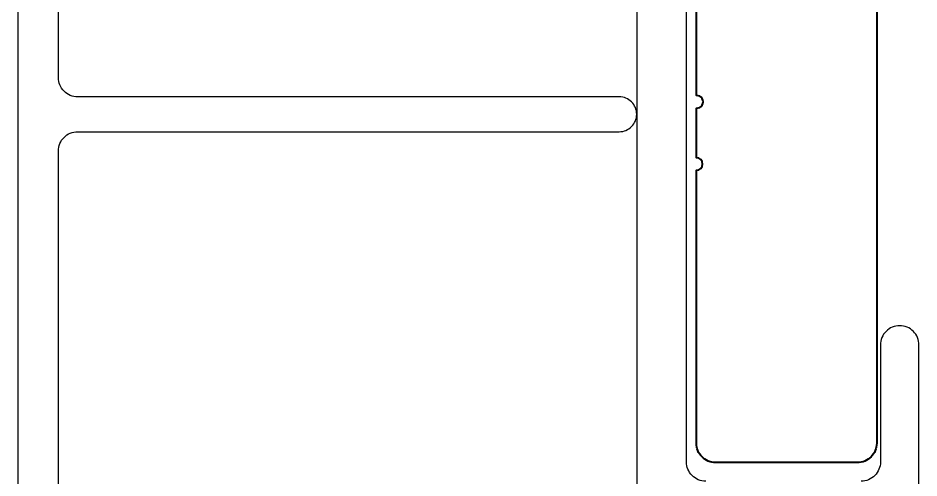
# Model space of a CAD drawing. Extents: x -23 to 190, y -172 to 85.
# Drawn here: x 3.305 to 4.754, y 49.759 to 50.498 of the extents above; entities that cross this region are included whole.
import ezdxf

# ---------------------------------------------------------------- set-up
doc = ezdxf.new("R2010")
doc.units = 0
doc.header["$MEASUREMENT"] = 0
doc.layers.get('0').update_dxf_attribs({"linetype": 'CONTINUOUS'})
doc.layers.add('DIM', color=7, linetype='CONTINUOUS')
doc.layers.add('FRAME', color=1, linetype='CONTINUOUS')

# ---------------------------------------------------------------- blocks, each defined once
blk = doc.blocks.new('3809 BLOCK FRAME')
blk.add_lwpolyline([(-1.674, 0.454), (-4.425, 0.454)])
for points in [[(-3.575, 0), (-3.281, 0, 0.414214), (-3.25, 0.031, 0.414214), (-3.281, 0.062), (-3.469, 0.062, -0.414214), (-3.5, 0.093)], [(-3.5, 0.343, -0.414214), (-3.469, 0.374), (-2.4167, 0.374, -0.5024), (-2.387, 0.3341, 0.280293), (-2.3495, 0.1903, 0.498955), (-2.3005, 0.198, 0.334263), (-2.3063, 0.2348, -2.470836), (-2.1937, 0.2348, 0.334263), (-2.1995, 0.198, 0.498955), (-2.1505, 0.1903, 0.280293), (-2.113, 0.3341, -0.5024), (-2.0833, 0.374), (-1.637, 0.374, -0.414214)]]:
    blk.add_lwpolyline(points, format="xyb")
blk = doc.blocks.new('3801 1 INCH GLASS STOP')
for points in [[(3.1831, -0.668), (-0.0009, -0.668, -0.414214)], [(0.0491, -0.603), (1.5201, -0.603, 0.414214), (1.5511, -0.572), (1.5511, 0.299, -0.414214), (1.5791, 0.327, -0.414214), (1.6071, 0.299), (1.6071, -0.572, 0.414214), (1.6381, -0.603), (3.0271, -0.603, 0.414214)]]:
    blk.add_lwpolyline(points, format="xyb")

msp = doc.modelspace()

# ---------------------------------------------------------------- linework, layer by layer
at = {"layer": 'DIM', "color": 5, "lineweight": 40}
msp.add_lwpolyline([(4.6859, 51.6027), (4.6859, 49.8147, -0.414214), (4.6549, 49.7837), (4.4269, 49.7837, -0.414214), (4.3959, 49.8147), (4.3959, 50.2537, 1), (4.3959, 50.2737), (4.3959, 50.3537, 1.086283), (4.3959, 50.3737), (4.3959, 50.7927, -0.414214), (4.4269, 50.8237), (4.5649, 50.8237, 0.414214), (4.5959, 50.8547), (4.5959, 50.9377, 0.414214), (4.5649, 50.9687), (4.5186, 50.9687, -3.577628), (4.5186, 51.0387), (4.5649, 51.0387, 0.414214), (4.5959, 51.0697), (4.5959, 51.1527, 0.414214), (4.5649, 51.1837), (4.4269, 51.1837, -0.414214), (4.3959, 51.2147), (4.3959, 51.6027, -0.414214)], format="xyb", dxfattribs=at)
at = {"layer": 'FRAME'}
for points in [[(3.3049, 51.9477), (3.3049, 48.7637, 0.414214)], [(3.3699, 48.8137), (3.3699, 50.2847, -0.414214), (3.4009, 50.3157), (4.2719, 50.3157, 0.414214), (4.2999, 50.3437), (4.2999, 50.3437, 0.414214), (4.2719, 50.3717), (3.4009, 50.3717, -0.414214), (3.3699, 50.4027), (3.3699, 51.3927, -0.414214)]]:
    msp.add_lwpolyline(points, format="xyb", dxfattribs=at)

# ---------------------------------------------------------------- block references
at = {"layer": 'FRAME', "rotation": 90.00000000000001}
msp.add_blockref('3809 BLOCK FRAME', (4.7539, 53.2537), dxfattribs=at)
at = {"layer": 'FRAME', "xscale": -1, "rotation": 270}
msp.add_blockref('3801 1 INCH GLASS STOP', (3.9729, 48.7646), dxfattribs=at)

doc.saveas('drawing.dxf')
